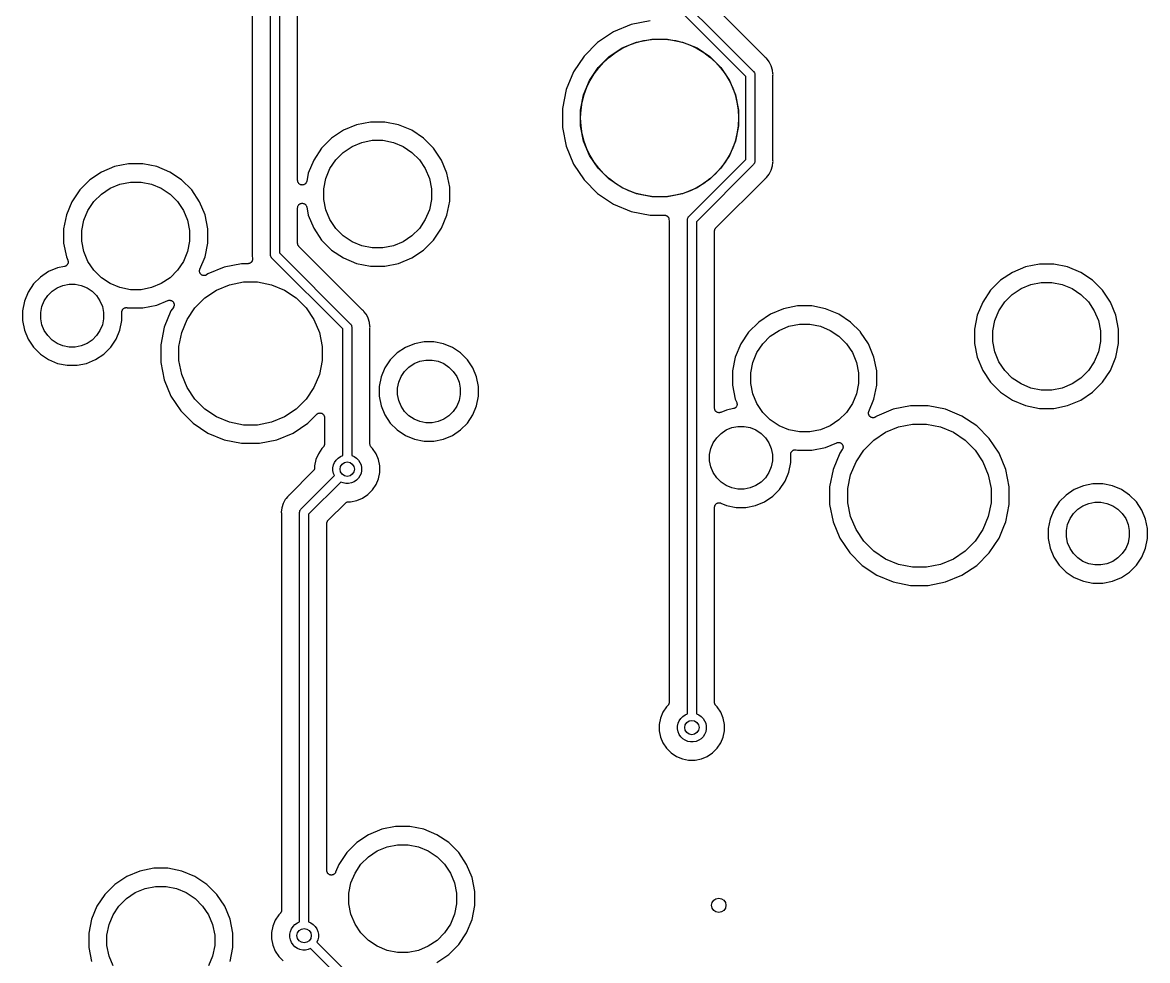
# Model space of a CAD drawing. Extents: x 59 to 2996, y -153 to 1402.
# Drawn here: x 550.37 to 581.71, y 663.05 to 689.19 of the extents above; entities that cross this region are included whole.
import ezdxf

# ---------------------------------------------------------------- set-up
doc = ezdxf.new("R2010")
doc.units = 0
doc.layers.get('0').update_dxf_attribs({"linetype": 'CONTINUOUS'})
doc.layers.add('BLACK', color=7, linetype='CONTINUOUS')

msp = doc.modelspace()

# ---------------------------------------------------------------- linework, layer by layer
at = {"color": 2, "linetype": 'Continuous'}
msp.add_circle((568.118, 686.527), 2.2, dxfattribs=at)
at = {"layer": 'BLACK', "linetype": 'Continuous'}
for points in [[(559.617, 662.162), (558.397, 663.382), (558.333, 663.355), (558.256, 663.34), (558.177, 663.34), (558.1, 663.355), (558.027, 663.385), (557.961, 663.429), (557.906, 663.485), (557.862, 663.55), (557.832, 663.623), (557.816, 663.7), (557.816, 663.779), (557.832, 663.857), (557.862, 663.929), (557.906, 663.995), (557.961, 664.051), (558.027, 664.094), (558.091, 664.121), (558.091, 675.534), (558.091, 675.54), (558.092, 675.548), (558.093, 675.564), (558.097, 675.576), (558.1, 675.588), (558.1, 675.588), (558.104, 675.595), (558.112, 675.61), (558.124, 675.624), (558.124, 675.624), (558.127, 675.629), (558.132, 675.633), (559.058, 676.559), (559.032, 676.623), (559.016, 676.7), (559.016, 676.779), (559.032, 676.857), (559.062, 676.929), (559.106, 676.995), (559.161, 677.051), (559.227, 677.094), (559.291, 677.121), (559.291, 680.649), (557.318, 682.623), (557.313, 682.627), (557.309, 682.632), (557.309, 682.632), (557.298, 682.646), (557.286, 682.668), (557.286, 682.669), (557.279, 682.691), (557.277, 682.71), (557.277, 682.71), (557.277, 682.716), (557.277, 682.722), (557.277, 697.228)], [(557.527, 697.228), (557.527, 682.768), (559.5, 680.794), (559.505, 680.79), (559.509, 680.785), (559.509, 680.785), (559.521, 680.771), (559.522, 680.769), (559.532, 680.749), (559.539, 680.726), (559.541, 680.707), (559.541, 680.707), (559.542, 680.701), (559.541, 680.695), (559.541, 677.121), (559.606, 677.094), (559.671, 677.051), (559.727, 676.995), (559.771, 676.929), (559.801, 676.857), (559.816, 676.779), (559.816, 676.7), (559.801, 676.623), (559.771, 676.55), (559.727, 676.485), (559.671, 676.429), (559.606, 676.385), (559.533, 676.355), (559.456, 676.34), (559.377, 676.34), (559.3, 676.355), (559.235, 676.382), (558.341, 675.488), (558.341, 664.121), (558.406, 664.094), (558.471, 664.051), (558.527, 663.995), (558.571, 663.929), (558.601, 663.857), (558.616, 663.779), (558.616, 663.7), (558.601, 663.623), (558.574, 663.559), (559.825, 662.308)], [(556.769, 696.905), (556.769, 682.753), (556.769, 682.751), (556.769, 682.746), (556.769, 682.741), (556.766, 682.716), (556.769, 682.691), (556.769, 682.691), (556.777, 682.605), (556.777, 682.603), (556.777, 682.597), (556.778, 682.591), (556.777, 682.585), (556.777, 682.578), (556.776, 682.573), (556.775, 682.567), (556.773, 682.56), (556.772, 682.554), (556.769, 682.549), (556.768, 682.543), (556.765, 682.537), (556.762, 682.531), (556.759, 682.526), (556.756, 682.521), (556.752, 682.516), (556.748, 682.511), (556.744, 682.507), (556.74, 682.502), (556.735, 682.498), (556.73, 682.493), (556.725, 682.49), (556.721, 682.487), (556.715, 682.483), (556.709, 682.48), (556.704, 682.478), (556.699, 682.475), (556.693, 682.473), (556.687, 682.47), (556.681, 682.469), (556.675, 682.468), (556.669, 682.467), (556.662, 682.466), (556.656, 682.466), (556.651, 682.465), (556.476, 682.465), (555.993, 682.369), (555.537, 682.181), (555.5, 682.155), (555.499, 682.155), (555.499, 682.155), (555.499, 682.155), (555.498, 682.154), (555.487, 682.149), (555.477, 682.143), (555.476, 682.143), (555.476, 682.143), (555.465, 682.14), (555.453, 682.136), (555.453, 682.136), (555.452, 682.136), (555.44, 682.135), (555.428, 682.134), (555.428, 682.134), (555.428, 682.134), (555.416, 682.135), (555.403, 682.137), (555.403, 682.137), (555.403, 682.137), (555.392, 682.14), (555.38, 682.144), (555.38, 682.144), (555.38, 682.144), (555.369, 682.15), (555.358, 682.156), (555.358, 682.156), (555.358, 682.156), (555.349, 682.164), (555.339, 682.172), (555.339, 682.172), (555.339, 682.172), (555.331, 682.181), (555.323, 682.191), (555.323, 682.191), (555.323, 682.191), (555.317, 682.202), (555.312, 682.213), (555.312, 682.213), (555.312, 682.213), (555.308, 682.225), (555.305, 682.237), (555.305, 682.237), (555.305, 682.237), (555.303, 682.249), (555.302, 682.261), (555.302, 682.261), (555.302, 682.262), (555.303, 682.274), (555.305, 682.286), (555.305, 682.286), (555.305, 682.286), (555.308, 682.298), (555.312, 682.31), (555.455, 682.654), (555.532, 683.042), (555.532, 683.438), (555.455, 683.826), (555.303, 684.191), (555.084, 684.52), (554.804, 684.8), (554.475, 685.019), (554.11, 685.171), (553.722, 685.248), (553.326, 685.248), (552.938, 685.171), (552.573, 685.019), (552.244, 684.8), (551.964, 684.52), (551.744, 684.191), (551.593, 683.826), (551.516, 683.438), (551.516, 683.042), (551.593, 682.654), (551.632, 682.56), (551.632, 682.559), (551.632, 682.559), (551.632, 682.559), (551.633, 682.559), (551.636, 682.547), (551.639, 682.536), (551.639, 682.535), (551.64, 682.535), (551.641, 682.523), (551.642, 682.511), (551.642, 682.51), (551.642, 682.51), (551.64, 682.498), (551.639, 682.486), (551.639, 682.486), (551.639, 682.485), (551.635, 682.474), (551.632, 682.463), (551.632, 682.462), (551.631, 682.462), (551.626, 682.451), (551.62, 682.441), (551.62, 682.44), (551.62, 682.44), (551.612, 682.431), (551.604, 682.422), (551.604, 682.421), (551.604, 682.421), (551.594, 682.414), (551.585, 682.406), (551.585, 682.406), (551.584, 682.406), (551.574, 682.4), (551.563, 682.394), (551.563, 682.394), (551.562, 682.394), (551.551, 682.391), (551.539, 682.387), (551.35, 682.349), (551.098, 682.245), (550.872, 682.094), (550.679, 681.901), (550.528, 681.675), (550.424, 681.423), (550.371, 681.156), (550.371, 680.883), (550.424, 680.616), (550.528, 680.364), (550.679, 680.138), (550.872, 679.945), (551.098, 679.794), (551.35, 679.689), (551.617, 679.636), (551.89, 679.636), (552.157, 679.689), (552.409, 679.794), (552.635, 679.945), (552.828, 680.138), (552.979, 680.364), (553.083, 680.616), (553.137, 680.883), (553.137, 681.115), (553.137, 681.116), (553.137, 681.116), (553.137, 681.116), (553.137, 681.117), (553.138, 681.129), (553.139, 681.141), (553.139, 681.141), (553.139, 681.141), (553.143, 681.153), (553.146, 681.164), (553.147, 681.165), (553.147, 681.165), (553.153, 681.175), (553.158, 681.186), (553.159, 681.186), (553.159, 681.187), (553.166, 681.196), (553.174, 681.205), (553.174, 681.205), (553.175, 681.206), (553.184, 681.213), (553.193, 681.221), (553.194, 681.221), (553.194, 681.221), (553.205, 681.227), (553.215, 681.232), (553.216, 681.233), (553.216, 681.233), (553.227, 681.236), (553.239, 681.24), (553.239, 681.24), (553.24, 681.24), (553.252, 681.241), (553.264, 681.242), (553.264, 681.242), (553.264, 681.242), (553.276, 681.241), (553.288, 681.24), (553.326, 681.232), (553.722, 681.232), (554.11, 681.309), (554.418, 681.437), (554.42, 681.438), (554.42, 681.438), (554.42, 681.438), (554.42, 681.438), (554.432, 681.441), (554.444, 681.445), (554.444, 681.445), (554.444, 681.445), (554.456, 681.446), (554.468, 681.447), (554.468, 681.447), (554.469, 681.447), (554.481, 681.445), (554.493, 681.444), (554.493, 681.444), (554.493, 681.444), (554.505, 681.44), (554.517, 681.437), (554.517, 681.437), (554.517, 681.437), (554.528, 681.431), (554.538, 681.425), (554.538, 681.425), (554.539, 681.425), (554.548, 681.417), (554.557, 681.409), (554.558, 681.409), (554.558, 681.409), (554.565, 681.399), (554.573, 681.39), (554.573, 681.39), (554.573, 681.39), (554.579, 681.379), (554.585, 681.368), (554.585, 681.368), (554.585, 681.368), (554.588, 681.356), (554.592, 681.344), (554.592, 681.344), (554.592, 681.344), (554.593, 681.332), (554.594, 681.319), (554.594, 681.319), (554.594, 681.319), (554.593, 681.307), (554.592, 681.295), (554.592, 681.295), (554.592, 681.295), (554.588, 681.283), (554.584, 681.271), (554.584, 681.271), (554.584, 681.271), (554.578, 681.26), (554.573, 681.249), (554.505, 681.148), (554.317, 680.693), (554.221, 680.209), (554.221, 679.717), (554.317, 679.233), (554.505, 678.778), (554.779, 678.368), (555.128, 678.02), (555.537, 677.746), (555.993, 677.557), (556.476, 677.461), (556.969, 677.461), (557.452, 677.557), (557.908, 677.746), (558.317, 678.02), (558.566, 678.269), (558.567, 678.27), (558.567, 678.27), (558.567, 678.27), (558.568, 678.27), (558.577, 678.278), (558.587, 678.285), (558.587, 678.285), (558.587, 678.285), (558.598, 678.291), (558.609, 678.297), (558.609, 678.297), (558.609, 678.297), (558.621, 678.3), (558.632, 678.304), (558.633, 678.304), (558.633, 678.304), (558.645, 678.305), (558.657, 678.306), (558.657, 678.306), (558.658, 678.306), (558.67, 678.305), (558.682, 678.303), (558.682, 678.303), (558.682, 678.303), (558.694, 678.3), (558.705, 678.296), (558.706, 678.296), (558.706, 678.296), (558.716, 678.29), (558.727, 678.284), (558.727, 678.284), (558.728, 678.284), (558.737, 678.276), (558.746, 678.268), (558.747, 678.268), (558.747, 678.268), (558.754, 678.259), (558.762, 678.249), (558.762, 678.249), (558.762, 678.249), (558.768, 678.238), (558.774, 678.227), (558.774, 678.227), (558.774, 678.227), (558.777, 678.215), (558.781, 678.204), (558.781, 678.203), (558.781, 678.203), (558.782, 678.191), (558.783, 678.179), (558.783, 677.444), (558.783, 677.443), (558.783, 677.443), (558.783, 677.443), (558.783, 677.442), (558.782, 677.43), (558.781, 677.418), (558.781, 677.418), (558.781, 677.417), (558.777, 677.406), (558.774, 677.395), (558.773, 677.394), (558.773, 677.394), (558.767, 677.383), (558.762, 677.373), (558.761, 677.372), (558.761, 677.372), (558.754, 677.363), (558.746, 677.354), (558.711, 677.319), (558.612, 677.17), (558.543, 677.005), (558.508, 676.829), (558.508, 676.78), (558.508, 676.779), (558.508, 676.779), (558.508, 676.779), (558.508, 676.778), (558.507, 676.766), (558.506, 676.755), (558.506, 676.754), (558.505, 676.753), (558.502, 676.742), (558.499, 676.731), (558.498, 676.73), (558.498, 676.73), (558.492, 676.719), (558.487, 676.709), (558.486, 676.708), (558.486, 676.708), (558.479, 676.699), (558.471, 676.69), (557.795, 676.014), (557.794, 676.013), (557.79, 676.009), (557.786, 676.005), (557.767, 675.99), (557.751, 675.97), (557.751, 675.97), (557.715, 675.927), (557.715, 675.927), (557.687, 675.893), (557.629, 675.783), (557.592, 675.664), (557.58, 675.54), (557.583, 675.515), (557.583, 675.513), (557.583, 675.508), (557.583, 675.503), (557.583, 664.444), (557.583, 664.443), (557.583, 664.443), (557.583, 664.443), (557.583, 664.442), (557.582, 664.43), (557.581, 664.418), (557.581, 664.418), (557.581, 664.417), (557.577, 664.406), (557.574, 664.395), (557.573, 664.394), (557.573, 664.394), (557.567, 664.383), (557.562, 664.373), (557.561, 664.372), (557.561, 664.372), (557.554, 664.363), (557.546, 664.354), (557.511, 664.319), (557.412, 664.17), (557.343, 664.005), (557.308, 663.829), (557.308, 663.65), (557.343, 663.475), (557.412, 663.31), (557.511, 663.161), (557.62, 663.052), (557.621, 663.051), (557.621, 663.051), (557.621, 663.051), (557.622, 663.05), (557.629, 663.041)], [(561.914, 662.994), (562.243, 663.214), (562.523, 663.494), (562.743, 663.823), (562.894, 664.188), (562.971, 664.576), (562.971, 664.972), (562.894, 665.36), (562.743, 665.725), (562.523, 666.054), (562.243, 666.334), (561.914, 666.553), (561.549, 666.705), (561.161, 666.782), (560.765, 666.782), (560.377, 666.705), (560.012, 666.553), (559.683, 666.334), (559.403, 666.054), (559.184, 665.725), (559.094, 665.507), (559.093, 665.506), (559.093, 665.506), (559.093, 665.506), (559.093, 665.506), (559.087, 665.495), (559.081, 665.484), (559.081, 665.484), (559.081, 665.484), (559.073, 665.475), (559.065, 665.465), (559.065, 665.465), (559.065, 665.465), (559.056, 665.458), (559.046, 665.45), (559.046, 665.45), (559.046, 665.45), (559.035, 665.444), (559.024, 665.438), (559.024, 665.438), (559.024, 665.438), (559.012, 665.435), (559, 665.431), (559, 665.431), (559, 665.431), (558.987, 665.43), (558.975, 665.429), (558.975, 665.429), (558.975, 665.429), (558.963, 665.43), (558.951, 665.432), (558.951, 665.432), (558.951, 665.432), (558.939, 665.435), (558.927, 665.439), (558.927, 665.439), (558.927, 665.439), (558.916, 665.445), (558.905, 665.451), (558.905, 665.451), (558.905, 665.451), (558.896, 665.459), (558.886, 665.467), (558.886, 665.467), (558.886, 665.467), (558.878, 665.476), (558.87, 665.486), (558.87, 665.486), (558.87, 665.486), (558.865, 665.497), (558.859, 665.508), (558.859, 665.508), (558.859, 665.508), (558.855, 665.52), (558.852, 665.531), (558.852, 665.532), (558.852, 665.532), (558.85, 665.544), (558.849, 665.556), (558.849, 675.225), (558.849, 675.225), (558.849, 675.225), (558.849, 675.226), (558.849, 675.227), (558.851, 675.238), (558.852, 675.25), (558.852, 675.251), (558.852, 675.251), (558.856, 675.263), (558.859, 675.274), (558.859, 675.274), (558.86, 675.275), (558.865, 675.285), (558.871, 675.296), (558.871, 675.296), (558.871, 675.297), (558.879, 675.306), (558.886, 675.315), (559.366, 675.795), (559.367, 675.795), (559.367, 675.795), (559.367, 675.795), (559.368, 675.796), (559.377, 675.803), (559.386, 675.811), (559.386, 675.811), (559.387, 675.811), (559.397, 675.817), (559.408, 675.822), (559.408, 675.822), (559.409, 675.823), (559.42, 675.826), (559.431, 675.829), (559.432, 675.829), (559.433, 675.83), (559.444, 675.831), (559.456, 675.832), (559.506, 675.832), (559.681, 675.867), (559.846, 675.935), (559.995, 676.035), (560.122, 676.161), (560.221, 676.31), (560.289, 676.475), (560.324, 676.65), (560.324, 676.829), (560.289, 677.005), (560.221, 677.17), (560.122, 677.319), (560.086, 677.354), (560.086, 677.354), (560.086, 677.354), (560.086, 677.354), (560.085, 677.355), (560.078, 677.364), (560.07, 677.373), (560.07, 677.374), (560.07, 677.374), (560.064, 677.385), (560.059, 677.395), (560.059, 677.396), (560.058, 677.396), (560.055, 677.408), (560.052, 677.419), (560.052, 677.42), (560.051, 677.42), (560.05, 677.432), (560.049, 677.444), (560.049, 679.055), (560.049, 680.664), (560.049, 680.666), (560.05, 680.671), (560.05, 680.676), (560.052, 680.701), (560.05, 680.726), (560.05, 680.726), (560.04, 680.825), (560.004, 680.945), (559.979, 680.992), (559.979, 680.992), (559.945, 681.055), (559.882, 681.132), (559.882, 681.132), (559.866, 681.151), (559.847, 681.167), (559.845, 681.168), (559.842, 681.172), (559.837, 681.176), (558.072, 682.941), (558.072, 682.941), (558.072, 682.941), (558.072, 682.941), (558.071, 682.942), (558.064, 682.951), (558.056, 682.96), (558.056, 682.961), (558.056, 682.961), (558.05, 682.972), (558.045, 682.982), (558.045, 682.983), (558.044, 682.983), (558.041, 682.995), (558.038, 683.006), (558.037, 683.007), (558.037, 683.007), (558.036, 683.019), (558.035, 683.031), (558.035, 684.023), (558.035, 684.025), (558.037, 684.038), (558.038, 684.05), (558.038, 684.05), (558.038, 684.05), (558.042, 684.061), (558.045, 684.073), (558.045, 684.073), (558.045, 684.073), (558.051, 684.084), (558.057, 684.095), (558.057, 684.095), (558.057, 684.095), (558.065, 684.105), (558.073, 684.114), (558.073, 684.114), (558.073, 684.114), (558.083, 684.122), (558.092, 684.13), (558.093, 684.13), (558.093, 684.13), (558.104, 684.136), (558.114, 684.141), (558.115, 684.141), (558.115, 684.141), (558.126, 684.145), (558.138, 684.148), (558.138, 684.148), (558.138, 684.148), (558.15, 684.149), (558.163, 684.15), (558.163, 684.15), (558.163, 684.15), (558.175, 684.149), (558.188, 684.148), (558.188, 684.148), (558.188, 684.148), (558.199, 684.144), (558.211, 684.14), (558.211, 684.14), (558.211, 684.14), (558.222, 684.135), (558.233, 684.129), (558.233, 684.129), (558.233, 684.129), (558.242, 684.121), (558.252, 684.113), (558.252, 684.113), (558.252, 684.113), (558.26, 684.103), (558.268, 684.094), (558.268, 684.094), (558.268, 684.094), (558.273, 684.083), (558.28, 684.072), (558.28, 684.072), (558.28, 684.072), (558.283, 684.06), (558.287, 684.048), (558.332, 683.819), (558.484, 683.453), (558.703, 683.124), (558.983, 682.845), (559.312, 682.625), (559.677, 682.473), (560.065, 682.396), (560.461, 682.396), (560.849, 682.473), (561.214, 682.625), (561.543, 682.845), (561.823, 683.124), (562.043, 683.453), (562.194, 683.819), (562.271, 684.207), (562.271, 684.602), (562.194, 684.99), (562.043, 685.355), (561.823, 685.684), (561.543, 685.964), (561.214, 686.184), (560.849, 686.335), (560.461, 686.412), (560.065, 686.412), (559.677, 686.335), (559.312, 686.184), (558.983, 685.964), (558.703, 685.684), (558.484, 685.355), (558.332, 684.99), (558.287, 684.76), (558.286, 684.759), (558.286, 684.759), (558.286, 684.759), (558.286, 684.759), (558.283, 684.747), (558.279, 684.735), (558.279, 684.735), (558.279, 684.735), (558.273, 684.724), (558.267, 684.714), (558.267, 684.713), (558.267, 684.713), (558.259, 684.704), (558.251, 684.695), (558.251, 684.694), (558.251, 684.694), (558.242, 684.687), (558.232, 684.679), (558.232, 684.679), (558.232, 684.679), (558.22, 684.673), (558.21, 684.667), (558.21, 684.667), (558.21, 684.667), (558.197, 684.664), (558.186, 684.661), (558.186, 684.66), (558.186, 684.66), (558.173, 684.659), (558.161, 684.658), (558.161, 684.658), (558.161, 684.658), (558.149, 684.66), (558.137, 684.661), (558.137, 684.661), (558.136, 684.661), (558.125, 684.664), (558.113, 684.668), (558.113, 684.668), (558.113, 684.668), (558.102, 684.674), (558.091, 684.68), (558.091, 684.68), (558.091, 684.68), (558.081, 684.688), (558.072, 684.696), (558.072, 684.696), (558.072, 684.696), (558.064, 684.705), (558.056, 684.715), (558.056, 684.715), (558.056, 684.715), (558.05, 684.726), (558.045, 684.737), (558.045, 684.737), (558.045, 684.737), (558.041, 684.749), (558.038, 684.761), (558.038, 684.761), (558.038, 684.761), (558.036, 684.773), (558.035, 684.785), (558.035, 696.905)], [(567.851, 689.235), (567.328, 689.131), (566.835, 688.927), (566.391, 688.631), (566.014, 688.253), (565.718, 687.81), (565.514, 687.317), (565.409, 686.794), (565.409, 686.26), (565.514, 685.737), (565.718, 685.244), (566.014, 684.801), (566.391, 684.424), (566.835, 684.127), (567.328, 683.923), (567.851, 683.819), (568.253, 683.819), (568.255, 683.819), (568.26, 683.818), (568.266, 683.818), (568.273, 683.817), (568.279, 683.816), (568.285, 683.815), (568.291, 683.813), (568.297, 683.811), (568.303, 683.809), (568.308, 683.806), (568.313, 683.804), (568.319, 683.8), (568.325, 683.797), (568.329, 683.793), (568.334, 683.79), (568.339, 683.785), (568.344, 683.781), (568.347, 683.776), (568.351, 683.772), (568.355, 683.767), (568.359, 683.762), (568.362, 683.757), (568.365, 683.752), (568.368, 683.746), (568.371, 683.74), (568.372, 683.734), (568.375, 683.729), (568.376, 683.722), (568.378, 683.716), (568.378, 683.71), (568.379, 683.704), (568.379, 683.698), (568.383, 683.664), (568.383, 683.662), (568.383, 683.657), (568.383, 683.652), (568.383, 670.244), (568.383, 670.243), (568.383, 670.243), (568.383, 670.243), (568.383, 670.242), (568.382, 670.23), (568.381, 670.218), (568.381, 670.218), (568.38, 670.217), (568.377, 670.206), (568.374, 670.195), (568.373, 670.194), (568.373, 670.194), (568.367, 670.183), (568.362, 670.173), (568.361, 670.172), (568.361, 670.172), (568.354, 670.163), (568.346, 670.154), (568.311, 670.119), (568.212, 669.97), (568.143, 669.805), (568.108, 669.629), (568.108, 669.45), (568.143, 669.275), (568.212, 669.11), (568.311, 668.961), (568.437, 668.835), (568.586, 668.735), (568.751, 668.667), (568.927, 668.632), (569.106, 668.632), (569.281, 668.667), (569.446, 668.735), (569.595, 668.835), (569.722, 668.961), (569.821, 669.11), (569.889, 669.275), (569.924, 669.45), (569.924, 669.629), (569.889, 669.805), (569.821, 669.97), (569.722, 670.119), (569.686, 670.154), (569.686, 670.154), (569.686, 670.154), (569.686, 670.154), (569.685, 670.155), (569.678, 670.164), (569.67, 670.173), (569.67, 670.174), (569.67, 670.174), (569.664, 670.185), (569.659, 670.195), (569.659, 670.196), (569.658, 670.196), (569.655, 670.208), (569.652, 670.219), (569.652, 670.22), (569.651, 670.22), (569.65, 670.232), (569.649, 670.244), (569.649, 675.677), (569.649, 675.678), (569.649, 675.678), (569.649, 675.678), (569.649, 675.679), (569.651, 675.691), (569.652, 675.703), (569.652, 675.703), (569.652, 675.703), (569.656, 675.715), (569.659, 675.726), (569.659, 675.727), (569.66, 675.727), (569.665, 675.738), (569.671, 675.748), (569.671, 675.749), (569.671, 675.749), (569.679, 675.758), (569.687, 675.767), (569.687, 675.768), (569.687, 675.768), (569.697, 675.775), (569.706, 675.783), (569.706, 675.783), (569.707, 675.783), (569.717, 675.789), (569.728, 675.795), (569.728, 675.795), (569.729, 675.795), (569.74, 675.798), (569.752, 675.802), (569.752, 675.802), (569.752, 675.802), (569.764, 675.803), (569.776, 675.804), (569.777, 675.804), (569.777, 675.804), (569.789, 675.803), (569.801, 675.802), (569.801, 675.802), (569.802, 675.801), (569.813, 675.798), (569.825, 675.794), (569.984, 675.729), (570.251, 675.675), (570.523, 675.675), (570.791, 675.729), (571.042, 675.833), (571.269, 675.984), (571.461, 676.177), (571.613, 676.403), (571.717, 676.655), (571.77, 676.922), (571.77, 677.154), (571.77, 677.155), (571.77, 677.155), (571.77, 677.155), (571.77, 677.156), (571.772, 677.168), (571.773, 677.179), (571.773, 677.18), (571.773, 677.18), (571.777, 677.192), (571.78, 677.203), (571.78, 677.203), (571.78, 677.204), (571.786, 677.214), (571.792, 677.225), (571.792, 677.225), (571.792, 677.226), (571.8, 677.235), (571.808, 677.244), (571.808, 677.244), (571.808, 677.245), (571.818, 677.252), (571.827, 677.26), (571.827, 677.26), (571.828, 677.26), (571.838, 677.266), (571.849, 677.271), (571.849, 677.271), (571.85, 677.272), (571.861, 677.275), (571.873, 677.278), (571.873, 677.278), (571.873, 677.279), (571.885, 677.28), (571.897, 677.281), (571.898, 677.281), (571.898, 677.281), (571.91, 677.28), (571.922, 677.278), (571.96, 677.271), (572.355, 677.271), (572.743, 677.348), (573.052, 677.476), (573.054, 677.477), (573.054, 677.477), (573.054, 677.477), (573.054, 677.477), (573.066, 677.48), (573.077, 677.483), (573.077, 677.483), (573.078, 677.484), (573.09, 677.485), (573.102, 677.486), (573.102, 677.486), (573.102, 677.486), (573.115, 677.484), (573.127, 677.483), (573.127, 677.483), (573.127, 677.483), (573.139, 677.479), (573.15, 677.476), (573.15, 677.476), (573.151, 677.475), (573.161, 677.47), (573.172, 677.464), (573.172, 677.464), (573.172, 677.464), (573.182, 677.456), (573.191, 677.448), (573.191, 677.448), (573.191, 677.448), (573.199, 677.438), (573.207, 677.429), (573.207, 677.429), (573.207, 677.428), (573.213, 677.417), (573.218, 677.407), (573.218, 677.407), (573.218, 677.406), (573.222, 677.394), (573.225, 677.383), (573.225, 677.383), (573.226, 677.383), (573.227, 677.37), (573.228, 677.358), (573.228, 677.358), (573.228, 677.358), (573.227, 677.346), (573.225, 677.334), (573.225, 677.334), (573.225, 677.333), (573.222, 677.321), (573.218, 677.31), (573.218, 677.31), (573.218, 677.31), (573.212, 677.299), (573.206, 677.288), (573.139, 677.187), (572.95, 676.732), (572.854, 676.249), (572.854, 675.756), (572.95, 675.272), (573.139, 674.817), (573.413, 674.407), (573.761, 674.059), (574.171, 673.785), (574.626, 673.596), (575.11, 673.5), (575.603, 673.5), (576.086, 673.596), (576.541, 673.785), (576.951, 674.059), (577.3, 674.407), (577.573, 674.817), (577.708, 675.143), (577.762, 675.272), (577.858, 675.756), (577.858, 676.249), (577.762, 676.732), (577.573, 677.187), (577.3, 677.597), (576.951, 677.946), (576.541, 678.219), (576.086, 678.408), (575.603, 678.504), (575.11, 678.504), (574.626, 678.408), (574.171, 678.219), (574.134, 678.194), (574.132, 678.193), (574.132, 678.193), (574.132, 678.193), (574.132, 678.193), (574.121, 678.188), (574.11, 678.182), (574.11, 678.182), (574.11, 678.182), (574.098, 678.178), (574.087, 678.175), (574.086, 678.175), (574.086, 678.175), (574.074, 678.174), (574.062, 678.173), (574.062, 678.173), (574.062, 678.173), (574.049, 678.174), (574.037, 678.175), (574.037, 678.176), (574.037, 678.176), (574.025, 678.179), (574.014, 678.183), (574.013, 678.183), (574.013, 678.183), (574.003, 678.189), (573.992, 678.195), (573.992, 678.195), (573.991, 678.195), (573.982, 678.203), (573.973, 678.211), (573.973, 678.211), (573.972, 678.211), (573.965, 678.22), (573.957, 678.23), (573.957, 678.23), (573.957, 678.23), (573.951, 678.241), (573.945, 678.252), (573.945, 678.252), (573.945, 678.252), (573.942, 678.264), (573.938, 678.275), (573.938, 678.276), (573.938, 678.276), (573.937, 678.288), (573.936, 678.3), (573.936, 678.3), (573.936, 678.3), (573.937, 678.313), (573.938, 678.325), (573.938, 678.325), (573.938, 678.325), (573.942, 678.337), (573.946, 678.348), (574.088, 678.693), (574.166, 679.081), (574.166, 679.477), (574.088, 679.865), (573.937, 680.23), (573.717, 680.559), (573.713, 680.564), (573.712, 680.564), (573.438, 680.839), (573.109, 681.059), (572.743, 681.21), (572.355, 681.287), (571.96, 681.287), (571.572, 681.21), (571.206, 681.059), (570.878, 680.839), (570.598, 680.559), (570.378, 680.23), (570.227, 679.865), (570.15, 679.477), (570.15, 679.081), (570.227, 678.693), (570.266, 678.599), (570.266, 678.598), (570.266, 678.598), (570.266, 678.598), (570.266, 678.597), (570.27, 678.586), (570.273, 678.574), (570.273, 678.574), (570.273, 678.574), (570.274, 678.562), (570.275, 678.55), (570.275, 678.549), (570.275, 678.549), (570.274, 678.537), (570.273, 678.525), (570.273, 678.525), (570.273, 678.524), (570.269, 678.513), (570.265, 678.501), (570.265, 678.501), (570.265, 678.501), (570.259, 678.49), (570.254, 678.48), (570.253, 678.479), (570.253, 678.479), (570.246, 678.47), (570.238, 678.46), (570.238, 678.46), (570.237, 678.46), (570.228, 678.452), (570.219, 678.445), (570.218, 678.445), (570.218, 678.444), (570.207, 678.439), (570.197, 678.433), (570.196, 678.433), (570.196, 678.433), (570.185, 678.429), (570.173, 678.426), (569.984, 678.388), (569.825, 678.322), (569.824, 678.322), (569.824, 678.322), (569.824, 678.322), (569.823, 678.322), (569.811, 678.318), (569.8, 678.315), (569.8, 678.315), (569.799, 678.315), (569.787, 678.314), (569.775, 678.313), (569.775, 678.313), (569.775, 678.313), (569.763, 678.314), (569.751, 678.315), (569.75, 678.315), (569.75, 678.316), (569.739, 678.319), (569.727, 678.323), (569.727, 678.323), (569.726, 678.323), (569.716, 678.329), (569.705, 678.334), (569.705, 678.335), (569.705, 678.335), (569.695, 678.343), (569.686, 678.35), (569.686, 678.351), (569.686, 678.351), (569.678, 678.36), (569.67, 678.37), (569.67, 678.37), (569.67, 678.37), (569.665, 678.381), (569.659, 678.391), (569.659, 678.392), (569.659, 678.392), (569.655, 678.404), (569.652, 678.415), (569.652, 678.415), (569.652, 678.416), (569.65, 678.428), (569.649, 678.44), (569.649, 683.374), (569.649, 683.375), (569.649, 683.375), (569.649, 683.375), (569.649, 683.376), (569.651, 683.388), (569.652, 683.399), (569.652, 683.4), (569.652, 683.401), (569.656, 683.412), (569.659, 683.423), (569.659, 683.424), (569.66, 683.424), (569.665, 683.434), (569.671, 683.445), (569.671, 683.445), (569.671, 683.446), (569.679, 683.455), (569.686, 683.464), (571.064, 684.841), (571.065, 684.842), (571.069, 684.846), (571.073, 684.85), (571.092, 684.865), (571.171, 684.962), (571.23, 685.072), (571.266, 685.191), (571.276, 685.29), (571.276, 685.29), (571.279, 685.315), (571.276, 685.34), (571.276, 685.342), (571.276, 685.347), (571.275, 685.352), (571.275, 687.702), (571.276, 687.704), (571.276, 687.709), (571.276, 687.714), (571.279, 687.739), (571.276, 687.764), (571.276, 687.764), (571.266, 687.863), (571.23, 687.983), (571.171, 688.093), (571.092, 688.189), (571.073, 688.205), (571.072, 688.206), (571.068, 688.21), (571.064, 688.213), (568.354, 690.923)], [(567.809, 690.75), (570.727, 687.832), (570.731, 687.828), (570.735, 687.823), (570.735, 687.823), (570.744, 687.812), (570.747, 687.809), (570.759, 687.787), (570.766, 687.764), (570.767, 687.745), (570.767, 687.745), (570.768, 687.739), (570.767, 687.733), (570.767, 685.321), (570.768, 685.315), (570.767, 685.309), (570.767, 685.309), (570.766, 685.291), (570.76, 685.272), (570.759, 685.267), (570.747, 685.245), (570.735, 685.231), (570.731, 685.226), (570.727, 685.222), (569.141, 683.637), (569.141, 669.921), (569.206, 669.894), (569.271, 669.851), (569.327, 669.795), (569.371, 669.729), (569.401, 669.657), (569.416, 669.579), (569.416, 669.5), (569.401, 669.423), (569.371, 669.35), (569.327, 669.285), (569.271, 669.229), (569.206, 669.185), (569.133, 669.155), (569.056, 669.14), (568.977, 669.14), (568.9, 669.155), (568.827, 669.185), (568.761, 669.229), (568.706, 669.285), (568.662, 669.35), (568.632, 669.423), (568.616, 669.5), (568.616, 669.579), (568.632, 669.657), (568.662, 669.729), (568.706, 669.795), (568.761, 669.851), (568.827, 669.894), (568.891, 669.921), (568.891, 683.683), (568.891, 683.689), (568.892, 683.699), (568.893, 683.713), (568.894, 683.716), (568.9, 683.737), (568.912, 683.759), (568.924, 683.773), (568.924, 683.773), (568.927, 683.778), (568.932, 683.782), (570.517, 685.367), (570.517, 687.687), (567.6, 690.605)], [(556.155, 663.024), (556.232, 663.412), (556.232, 663.807), (556.155, 664.195), (556.003, 664.561), (555.784, 664.89), (555.504, 665.169), (555.175, 665.389), (554.81, 665.54), (554.422, 665.618), (554.026, 665.618), (553.638, 665.54), (553.273, 665.389), (552.944, 665.169), (552.664, 664.89), (552.444, 664.561), (552.293, 664.195), (552.216, 663.807), (552.216, 663.412), (552.293, 663.024)], [(552.895, 662.899), (552.781, 663.172), (552.724, 663.462), (552.724, 663.757), (552.781, 664.047), (552.895, 664.32), (553.059, 664.566), (553.268, 664.775), (553.513, 664.939), (553.786, 665.052), (554.076, 665.11), (554.372, 665.11), (554.661, 665.052), (554.934, 664.939), (555.18, 664.775), (555.389, 664.566), (555.553, 664.32), (555.666, 664.047), (555.724, 663.757), (555.724, 663.462), (555.666, 663.172), (555.553, 662.899)]]:
    msp.add_lwpolyline(points, dxfattribs=at)
for points in [[(569.16, 688.477), (569.52, 688.236), (569.826, 687.93), (570.067, 687.569), (570.233, 687.169), (570.317, 686.744), (570.317, 686.31), (570.233, 685.885), (570.067, 685.485), (569.826, 685.125), (569.52, 684.818), (569.16, 684.578), (568.759, 684.412), (568.334, 684.327), (567.901, 684.327), (567.476, 684.412), (567.075, 684.578), (566.715, 684.818), (566.409, 685.125), (566.168, 685.485), (566.002, 685.885), (565.917, 686.31), (565.917, 686.744), (566.002, 687.169), (566.168, 687.569), (566.409, 687.93), (566.715, 688.236), (567.075, 688.477), (567.476, 688.643), (567.901, 688.727), (568.334, 688.727), (568.759, 688.643)], [(560.974, 685.734), (561.219, 685.569), (561.428, 685.36), (561.592, 685.115), (561.706, 684.842), (561.763, 684.552), (561.763, 684.257), (561.706, 683.967), (561.592, 683.694), (561.428, 683.448), (561.219, 683.239), (560.974, 683.075), (560.701, 682.962), (560.411, 682.904), (560.115, 682.904), (559.826, 682.962), (559.553, 683.075), (559.307, 683.239), (559.098, 683.448), (558.934, 683.694), (558.821, 683.967), (558.763, 684.257), (558.763, 684.552), (558.821, 684.842), (558.934, 685.115), (559.098, 685.36), (559.307, 685.569), (559.553, 685.734), (559.826, 685.847), (560.115, 685.904), (560.411, 685.904), (560.701, 685.847)], [(554.234, 684.569), (554.48, 684.405), (554.689, 684.196), (554.853, 683.951), (554.966, 683.678), (555.024, 683.388), (555.024, 683.092), (554.966, 682.802), (554.853, 682.53), (554.689, 682.284), (554.48, 682.075), (554.234, 681.911), (553.961, 681.798), (553.672, 681.74), (553.376, 681.74), (553.086, 681.798), (552.813, 681.911), (552.568, 682.075), (552.359, 682.284), (552.195, 682.53), (552.081, 682.802), (552.024, 683.092), (552.024, 683.388), (552.081, 683.678), (552.195, 683.951), (552.359, 684.196), (552.568, 684.405), (552.813, 684.569), (553.086, 684.682), (553.376, 684.74), (553.672, 684.74), (553.961, 684.682)], [(578.311, 682.374), (577.946, 682.223), (577.617, 682.003), (577.337, 681.724), (577.117, 681.395), (576.966, 681.029), (576.889, 680.641), (576.889, 680.245), (576.966, 679.857), (577.117, 679.492), (577.337, 679.163), (577.617, 678.883), (577.946, 678.664), (578.311, 678.512), (578.699, 678.435), (579.095, 678.435), (579.483, 678.512), (579.848, 678.664), (580.177, 678.883), (580.457, 679.163), (580.676, 679.492), (580.828, 679.857), (580.905, 680.245), (580.905, 680.641), (580.828, 681.029), (580.676, 681.395), (580.457, 681.724), (580.177, 682.003), (579.848, 682.223), (579.483, 682.374), (579.095, 682.452), (578.699, 682.452)], [(552.168, 681.795), (552.311, 681.699), (552.433, 681.577), (552.529, 681.434), (552.595, 681.275), (552.629, 681.106), (552.629, 680.933), (552.595, 680.764), (552.529, 680.605), (552.433, 680.461), (552.311, 680.339), (552.168, 680.244), (552.009, 680.178), (551.84, 680.144), (551.667, 680.144), (551.498, 680.178), (551.339, 680.244), (551.196, 680.339), (551.074, 680.461), (550.978, 680.605), (550.912, 680.764), (550.879, 680.933), (550.879, 681.106), (550.912, 681.275), (550.978, 681.434), (551.074, 681.577), (551.196, 681.699), (551.339, 681.795), (551.498, 681.861), (551.667, 681.895), (551.84, 681.895), (552.009, 681.861)], [(557.667, 681.73), (557.994, 681.512), (558.271, 681.234), (558.489, 680.907), (558.64, 680.545), (558.716, 680.159), (558.716, 679.767), (558.64, 679.381), (558.489, 679.018), (558.271, 678.692), (557.994, 678.414), (557.667, 678.196), (557.304, 678.046), (556.919, 677.969), (556.526, 677.969), (556.141, 678.046), (555.778, 678.196), (555.451, 678.414), (555.174, 678.692), (554.956, 679.018), (554.805, 679.381), (554.729, 679.767), (554.729, 680.159), (554.805, 680.545), (554.956, 680.907), (555.174, 681.234), (555.451, 681.512), (555.778, 681.73), (556.141, 681.881), (556.526, 681.957), (556.919, 681.957), (557.304, 681.881)], [(579.607, 681.773), (579.853, 681.609), (580.062, 681.4), (580.226, 681.154), (580.339, 680.881), (580.397, 680.591), (580.397, 680.295), (580.339, 680.006), (580.226, 679.733), (580.062, 679.487), (579.853, 679.278), (579.607, 679.114), (579.334, 679.001), (579.045, 678.943), (578.749, 678.943), (578.459, 679.001), (578.186, 679.114), (577.941, 679.278), (577.732, 679.487), (577.568, 679.733), (577.455, 680.006), (577.397, 680.295), (577.397, 680.591), (577.455, 680.881), (577.568, 681.154), (577.732, 681.4), (577.941, 681.609), (578.186, 681.773), (578.459, 681.886), (578.749, 681.944), (579.045, 681.944), (579.334, 681.886)], [(572.868, 680.608), (573.114, 680.444), (573.323, 680.235), (573.487, 679.989), (573.6, 679.716), (573.658, 679.427), (573.658, 679.131), (573.6, 678.841), (573.487, 678.568), (573.323, 678.323), (573.114, 678.114), (572.868, 677.95), (572.595, 677.837), (572.305, 677.779), (572.01, 677.779), (571.72, 677.837), (571.447, 677.95), (571.201, 678.114), (570.992, 678.323), (570.828, 678.568), (570.715, 678.841), (570.658, 679.131), (570.658, 679.427), (570.715, 679.716), (570.828, 679.989), (570.992, 680.235), (571.201, 680.444), (571.447, 680.608), (571.72, 680.721), (572.01, 680.779), (572.305, 680.779), (572.595, 680.721)], [(561.288, 680.237), (561.036, 680.132), (560.81, 679.981), (560.617, 679.788), (560.466, 679.562), (560.362, 679.31), (560.308, 679.043), (560.308, 678.771), (560.362, 678.503), (560.466, 678.252), (560.617, 678.025), (560.81, 677.833), (561.036, 677.681), (561.288, 677.577), (561.555, 677.524), (561.828, 677.524), (562.095, 677.577), (562.347, 677.681), (562.573, 677.833), (562.766, 678.025), (562.917, 678.252), (563.021, 678.503), (563.074, 678.771), (563.074, 679.043), (563.021, 679.31), (562.917, 679.562), (562.766, 679.788), (562.573, 679.981), (562.347, 680.132), (562.095, 680.237), (561.828, 680.29), (561.555, 680.29)], [(562.106, 679.682), (562.249, 679.586), (562.371, 679.465), (562.467, 679.321), (562.533, 679.162), (562.566, 678.993), (562.566, 678.821), (562.533, 678.652), (562.467, 678.492), (562.371, 678.349), (562.249, 678.227), (562.106, 678.131), (561.947, 678.065), (561.778, 678.032), (561.605, 678.032), (561.436, 678.065), (561.277, 678.131), (561.134, 678.227), (561.012, 678.349), (560.916, 678.492), (560.85, 678.652), (560.816, 678.821), (560.816, 678.993), (560.85, 679.162), (560.916, 679.321), (561.012, 679.465), (561.134, 679.586), (561.277, 679.682), (561.436, 679.748), (561.605, 679.782), (561.778, 679.782), (561.947, 679.748)], [(570.802, 677.834), (570.945, 677.738), (571.067, 677.616), (571.163, 677.473), (571.229, 677.314), (571.262, 677.145), (571.262, 676.972), (571.229, 676.803), (571.163, 676.644), (571.067, 676.501), (570.945, 676.379), (570.802, 676.283), (570.642, 676.217), (570.473, 676.183), (570.301, 676.183), (570.132, 676.217), (569.973, 676.283), (569.829, 676.379), (569.708, 676.501), (569.612, 676.644), (569.546, 676.803), (569.512, 676.972), (569.512, 677.145), (569.546, 677.314), (569.612, 677.473), (569.708, 677.616), (569.829, 677.738), (569.973, 677.834), (570.132, 677.9), (570.301, 677.933), (570.473, 677.933), (570.642, 677.9)], [(576.301, 677.769), (576.627, 677.551), (576.905, 677.273), (577.123, 676.947), (577.273, 676.584), (577.35, 676.199), (577.35, 675.806), (577.273, 675.421), (577.123, 675.058), (576.905, 674.731), (576.627, 674.453), (576.301, 674.235), (575.938, 674.085), (575.553, 674.008), (575.16, 674.008), (574.775, 674.085), (574.412, 674.235), (574.085, 674.453), (573.807, 674.731), (573.589, 675.058), (573.439, 675.421), (573.362, 675.806), (573.362, 676.199), (573.439, 676.584), (573.589, 676.947), (573.807, 677.273), (574.085, 677.551), (574.412, 677.769), (574.775, 677.92), (575.16, 677.996), (575.553, 677.996), (575.938, 677.92)], [(579.922, 676.276), (579.67, 676.172), (579.444, 676.02), (579.251, 675.828), (579.1, 675.601), (578.995, 675.349), (578.942, 675.082), (578.942, 674.81), (578.995, 674.543), (579.1, 674.291), (579.251, 674.064), (579.444, 673.872), (579.67, 673.72), (579.922, 673.616), (580.189, 673.563), (580.461, 673.563), (580.729, 673.616), (580.98, 673.72), (581.207, 673.872), (581.399, 674.064), (581.551, 674.291), (581.655, 674.543), (581.708, 674.81), (581.708, 675.082), (581.655, 675.349), (581.551, 675.601), (581.399, 675.828), (581.207, 676.02), (580.98, 676.172), (580.729, 676.276), (580.461, 676.329), (580.189, 676.329)], [(580.74, 675.721), (580.883, 675.626), (581.005, 675.504), (581.101, 675.361), (581.167, 675.201), (581.2, 675.032), (581.2, 674.86), (581.167, 674.691), (581.101, 674.532), (581.005, 674.388), (580.883, 674.266), (580.74, 674.171), (580.58, 674.105), (580.411, 674.071), (580.239, 674.071), (580.07, 674.105), (579.911, 674.171), (579.767, 674.266), (579.646, 674.388), (579.55, 674.532), (579.484, 674.691), (579.45, 674.86), (579.45, 675.032), (579.484, 675.201), (579.55, 675.361), (579.646, 675.504), (579.767, 675.626), (579.911, 675.721), (580.07, 675.787), (580.239, 675.821), (580.411, 675.821), (580.58, 675.787)], [(561.674, 666.103), (561.919, 665.939), (562.128, 665.73), (562.292, 665.484), (562.406, 665.211), (562.463, 664.922), (562.463, 664.626), (562.406, 664.336), (562.292, 664.063), (562.128, 663.818), (561.919, 663.609), (561.674, 663.445), (561.401, 663.331), (561.111, 663.274), (560.815, 663.274), (560.526, 663.331), (560.253, 663.445), (560.007, 663.609), (559.798, 663.818), (559.634, 664.063), (559.521, 664.336), (559.463, 664.626), (559.463, 664.922), (559.521, 665.211), (559.634, 665.484), (559.798, 665.73), (560.007, 665.939), (560.253, 666.103), (560.526, 666.216), (560.815, 666.274), (561.111, 666.274), (561.401, 666.216)]]:
    msp.add_lwpolyline(points, close=True, dxfattribs=at)
at = {"layer": 'BLACK'}
for centre in [(559.416, 676.74), (569.016, 669.54), (569.766, 664.586), (558.216, 663.74)]:
    msp.add_circle(centre, 0.2, dxfattribs=at)

doc.saveas('drawing.dxf')
